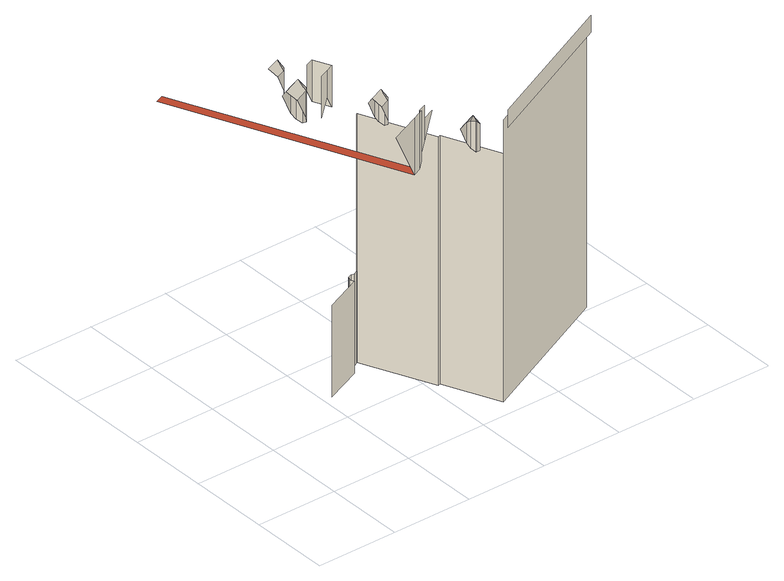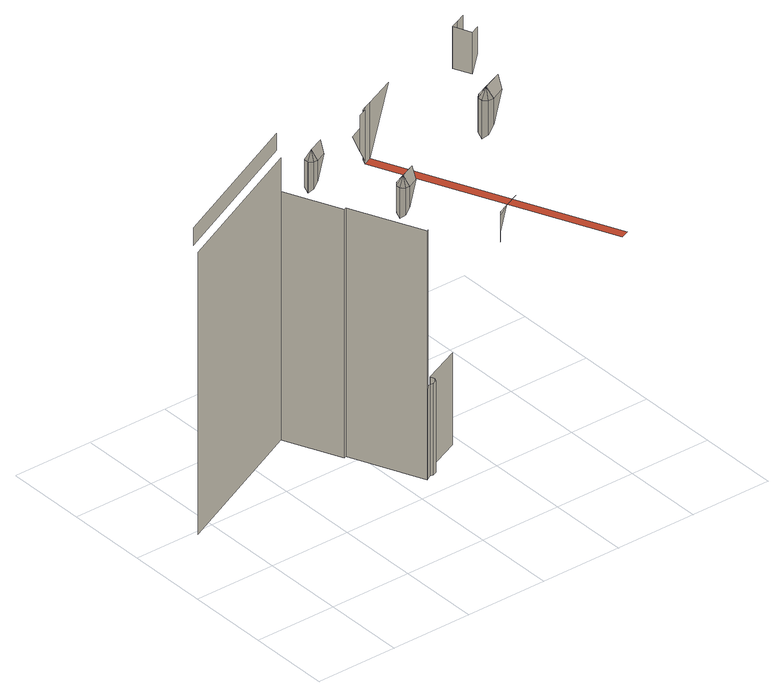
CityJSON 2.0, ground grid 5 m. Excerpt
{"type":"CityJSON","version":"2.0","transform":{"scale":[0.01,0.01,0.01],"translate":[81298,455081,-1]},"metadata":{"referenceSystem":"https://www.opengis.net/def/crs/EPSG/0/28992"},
"CityObjects":{
"building1":{"type":"Building","attributes":{"Volume":104797.07,"Dakoppervlakte":8542.52,"Muuroppervlakte":13883.88,"Vloeroppervlakte":5073.26,"hoogte_Z_max_in_m_NAP":34.28,"GEB_DOEL":"kantoorfunctie - kantoorfunctie,woonfunctie","yearOfConstruction":1620,"measuredHeight":34.75},"children":["building1-1","building1-2"],"geometry":[{"type":"MultiSurface","lod":"2","boundaries":[[[0,1,2,3]],[[4,5,6,7]],[[3,2,8,9]],[[9,8,5,4]],[[10,11,12,13]],[[14,10,13,15]],[[16,14,15]],[[12,11,17]],[[10,18,11]],[[17,11,18,19]],[[10,14,20]],[[14,16,21,20]],[[10,22,18]],[[10,20,22]],[[19,18,22,23]],[[23,22,20,21]],[[24,25,26,27]],[[28,29,25]],[[25,29,30,26]],[[26,30,31,32]],[[32,31,33,34]],[[34,33,35,36,37]],[[38,37,36]],[[39,40,41,42]],[[43,44,45,46]],[[46,47,43]],[[44,43,48]],[[43,47,49,48]],[[50,51,52,53]],[[54,50,53,55]],[[42,41,56,57]],[[57,56,58,59]],[[60,54,55]],[[52,51,61]],[[59,58,62,63]],[[50,64,51]],[[63,62,65,66]],[[61,51,64,67]],[[68,69,70,71]],[[72,73,54,60]],[[50,54,73]],[[50,74,64]],[[50,73,74]],[[69,75,70]],[[67,64,74,76]],[[76,74,73,72]],[[66,65,77,78]],[[78,77,79,80,81]],[[68,82,69]],[[82,83,75,69]],[[81,80,84,85]],[[68,86,87,82]],[[87,88,83,82]],[[68,89,90,86]],[[89,91,92,90]],[[86,93,88,87]],[[90,92,93,86]],[[85,84,94,95]],[[95,94,96,97]],[[98,99,100,101]],[[97,96,102,103,104]]],"semantics":{"surfaces":[{"type":"WallSurface"},{"type":"RoofSurface"}],"values":[0,0,0,0,null,null,null,null,null,null,null,null,null,null,null,null,1,0,0,0,0,0,0,0,null,null,null,null,null,null,0,0,null,null,0,null,0,null,null,null,null,null,null,null,null,null,0,0,null,null,0,null,null,null,null,null,null,0,0,0,0]}}]},
"building1-1":{"type":"BuildingInstallation","parents":["building1"],"geometry":[{"type":"MultiSurface","lod":"2","boundaries":[[[10,14,20]],[[10,11,12,13]],[[14,10,13,15]],[[10,20,22]],[[10,18,11]],[[10,22,18]],[[14,16,21,20]],[[23,22,20,21]],[[17,11,18,19]],[[19,18,22,23]],[[12,11,17]],[[16,14,15]]],"semantics":{"surfaces":[{"type":"RoofSurface"},{"type":"WallSurface"}],"values":[0,0,0,0,0,0,1,1,1,1,1,1]}}]},
"building1-2":{"type":"BuildingInstallation","parents":["building1"],"geometry":[{"type":"MultiSurface","lod":"2","boundaries":[[[50,54,73]],[[50,51,52,53]],[[54,50,53,55]],[[50,73,74]],[[50,64,51]],[[50,74,64]],[[72,73,54,60]],[[76,74,73,72]],[[61,51,64,67]],[[67,64,74,76]],[[52,51,61]],[[60,54,55]]],"semantics":{"surfaces":[{"type":"RoofSurface"},{"type":"WallSurface"}],"values":[0,0,0,0,0,0,1,1,1,1,1,1]}}]}
},
"vertices":[
[190,333,2381],[190,333,2122],[245,357,2217],[245,357,2381],[250,487,2381],[250,487,2122],[198,465,2217],[198,465,2381],[297,380,2122],[297,380,2381],[299,660,2150],[281,700,2091],[194,661,2091],[179,607,2150],[317,619,2091],[229,580,2091],[317,619,1930],[281,700,1930],[315,700,2091],[315,700,1879],[340,642,2091],[340,642,1879],[342,676,2091],[342,676,1854],[94,1572,1632],[698,193,1632],[749,216,1632],[146,1595,1632],[506,109,1982],[698,193,1982],[749,216,1982],[770,225,1982],[770,225,1670],[766,236,1982],[766,236,1670],[814,257,1982],[814,257,1900],[814,257,1757],[894,292,1900],[555,697,53],[555,697,623],[788,799,623],[788,799,53],[640,1197,1789],[624,1233,1845],[533,1194,1845],[578,1170,1789],[640,1197,1666],[657,1220,1789],[657,1220,1621],[867,677,1845],[852,713,1789],[790,686,1789],[777,637,1845],[883,640,1789],[821,613,1789],[777,824,623],[777,824,53],[786,847,623],[786,847,53],[883,640,1666],[852,713,1666],[812,857,623],[812,857,53],[877,713,1789],[832,853,623],[832,853,53],[877,713,1623],[1083,186,1845],[1068,222,1789],[1004,194,1789],[991,146,1845],[900,663,1621],[900,663,1789],[901,692,1789],[1068,222,1664],[901,692,1599],[854,866,623],[854,866,53],[854,866,1597],[864,871,1597],[864,871,53],[1093,222,1789],[1093,222,1621],[1053,433,1597],[1053,433,53],[1117,202,1789],[1116,202,1789],[1116,202,1597],[1116,172,1789],[1117,201,1789],[1116,172,1619],[1117,201,1597],[1117,202,1597],[1069,440,1597],[1069,440,53],[1216,101,1597],[1216,101,53],[2088,456,1911],[2088,456,1804],[1191,33,1804],[1191,33,1911],[1216,101,1804],[2114,524,1804],[2114,524,53]
]}
